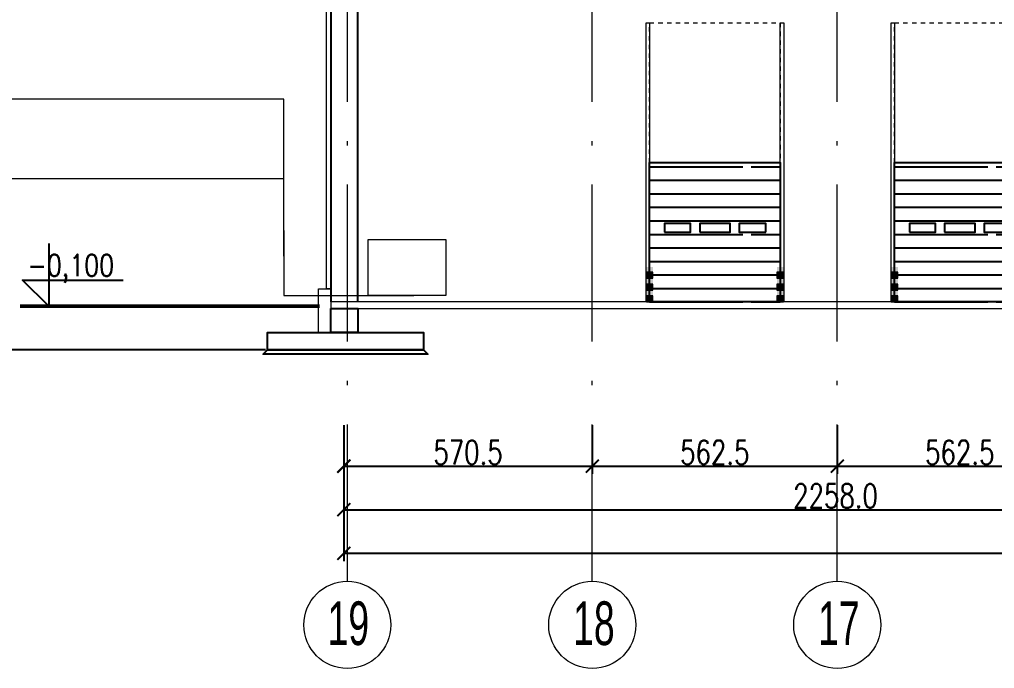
# Model space of a CAD drawing. Extents: x 6529560 to 6558080, y 5579316 to 5588131.
# Drawn here: x 6543714.84 to 6543737.23, y 5579476.55 to 5579491.43 of the extents above; entities that cross this region are included whole.
import ezdxf

# ---------------------------------------------------------------- set-up
doc = ezdxf.new("R2010")
doc.units = 0
doc.header["$MEASUREMENT"] = 0
doc.header["$PDSIZE"] = -5
for name, pattern in [('ACAD_ISO10W100', [18, 12, -3, 0, -3]), ('GR_HIDDEN', [0.004, 0.003, -0.001]), ('GR_SOLID', [0])]:
    doc.linetypes.add(name, pattern=pattern)
doc.layers.get('0').update_dxf_attribs({"color": 2, "linetype": 'CONTINUOUS', "lineweight": 5})
doc.layers.get('Defpoints').update_dxf_attribs({"linetype": 'CONTINUOUS'})
for name, color, linetype, lineweight in [('arch_opisy', 20, 'CONTINUOUS', 13), ('arch_osie', 181, 'CONTINUOUS', 5), ('arch_wymiary', 2, 'CONTINUOUS', 13), ('BODENPLATTE_N6', 3, 'GR_SOLID', 18), ('STRICHART_0_N4', 4, 'GR_SOLID', 50), ('STRICHART_5_N0', 6, 'GR_HIDDEN', 13), ('STUETZE_STL_N8', 91, 'GR_SOLID', 18), ('VERKEHR_N9', 7, 'GR_SOLID', 18), ('W_BETON_N6', 94, 'GR_SOLID', 18)]:
    doc.layers.add(name, color=color, linetype=linetype, lineweight=lineweight)
for name, color, linetype in [('arch_osie opisy', 1, 'CONTINUOUS'), ('KONS_KW_010T', 2, 'CONTINUOUS'), ('KONS_KW_301L', 1, 'CONTINUOUS'), ('STRICHART_0_N0', 5, 'CONTINUOUS'), ('T', 9, 'CONTINUOUS'), ('Wym', 1, 'CONTINUOUS'), ('Zb', 2, 'CONTINUOUS')]:
    doc.layers.add(name, color=color, linetype=linetype)
doc.styles.add('ROMAN', font='romans.shx', dxfattribs={"width": 0.8})
doc.styles.get("Standard").update_dxf_attribs({"font": 'arial.ttf', "width": 0.75})
doc.styles.add('styl1', font='romans.shx', dxfattribs={"width": 0.75})
doc.dimstyles.new('wymiary hala', dxfattribs={"dimtxt": 0.55, "dimasz": 0.3, "dimexe": 0.18, "dimexo": 0.0625, "dimgap": 0.04, "dimtad": 1, "dimtoh": 1, "dimdec": 1, "dimlfac": 100, "dimzin": 0, "dimdsep": 46, "dimtxsty": 'styl1', "dimblk": 'ARCHTICK', "dimcen": 0.09, "dimadec": 0, "dimazin": 0, "dimtfac": 1, "dimtdec": 1, "dimtofl": 0, "dimtmove": 0, "dimatfit": 3, "dimldrblk": 'ARCHTICK', "dimfxl": 1, "dimtolj": 1, "dimtzin": 0, "dimarcsym": 0})

# ---------------------------------------------------------------- blocks, each defined once
blk = doc.blocks.new('D797')
at = {"layer": 'STRICHART_0_N0'}
for p, q in [((-188.297, -431.746), (-186.156, -431.746)), ((-185.968, -431.746), (-185.297, -431.746)), ((-188.297, -432.056), (-185.968, -432.056)), ((-185.968, -432.056), (-185.297, -432.056)), ((-188.297, -432.366), (-185.968, -432.366)), ((-185.968, -432.366), (-185.297, -432.366)), ((-188.297, -432.676), (-185.968, -432.676)), ((-185.968, -432.676), (-185.297, -432.676)), ((-188.297, -432.986), (-185.968, -432.986)), ((-185.968, -432.986), (-185.297, -432.986)), ((-188.297, -433.296), (-186.156, -433.296)), ((-185.968, -433.296), (-185.297, -433.296)), ((-188.297, -433.606), (-185.968, -433.606)), ((-185.968, -433.606), (-185.297, -433.606)), ((-188.297, -433.916), (-185.968, -433.916)), ((-185.968, -433.916), (-185.297, -433.916)), ((-188.297, -434.226), (-185.968, -434.226)), ((-185.968, -434.226), (-185.297, -434.226)), ((-188.297, -434.536), (-185.968, -434.536)), ((-185.968, -434.536), (-185.297, -434.536)), ((-188.297, -434.846), (-186.156, -434.846)), ((-185.968, -434.846), (-185.297, -434.846))]:
    blk.add_line(p, q, dxfattribs=at)
blk = doc.blocks.new('A$C0FE45F58')
at = {"layer": 'STRICHART_0_N0', "extrusion": (0, 0, -1)}
blk.add_lwpolyline([(-1.5, 0), (1.5, 0), (1.5, 3.2), (-1.5, 3.2), (-1.5, 0)], dxfattribs=at)
at = {"layer": 'STRICHART_0_N0'}
for points in [[(-1.159, 1.6), (-0.56, 1.6), (-0.56, 1.8), (-1.159, 1.8), (-1.159, 1.6)], [(-0.35, 1.6), (0.35, 1.6), (0.35, 1.8), (-0.35, 1.8), (-0.35, 1.6)], [(1.169, 1.6), (1.169, 1.8), (0.56, 1.8), (0.56, 1.6), (1.169, 1.6)]]:
    blk.add_lwpolyline(points, dxfattribs=at)
at = {"layer": 'STRICHART_5_N0', "extrusion": (0, 0, -1)}
blk.add_lwpolyline([(-1.5, 3.2), (1.5, 3.2), (1.5, 6.4), (-1.5, 6.4), (-1.5, 3.2)], dxfattribs=at)
at = {"layer": 'STUETZE_STL_N8', "extrusion": (0, 0, -1)}
for points in [[(1.58, 0), (1.58, 6.4), (1.5, 6.4), (1.5, 0), (1.58, 0)], [(-1.58, 0), (-1.5, 0), (-1.5, 6.4), (-1.58, 6.4), (-1.58, 0)]]:
    blk.add_lwpolyline(points, dxfattribs=at)
at = {"layer": 'VERKEHR_N9'}
for points in [[(-1.425, 0.545), (-1.425, 0.682), (-1.575, 0.682), (-1.575, 0.545), (-1.425, 0.545)], [(-1.425, 0.545), (-1.425, 0.682), (-1.575, 0.682), (-1.575, 0.545), (-1.425, 0.545)], [(-1.425, 0.545), (-1.425, 0.682), (-1.575, 0.682), (-1.575, 0.545), (-1.425, 0.545)], [(1.575, 0.545), (1.575, 0.682), (1.425, 0.682), (1.425, 0.545), (1.575, 0.545)], [(1.575, 0.545), (1.575, 0.682), (1.425, 0.682), (1.425, 0.545), (1.575, 0.545)], [(1.575, 0.545), (1.575, 0.682), (1.425, 0.682), (1.425, 0.545), (1.575, 0.545)], [(1.575, 0.545), (1.575, 0.682), (1.425, 0.682), (1.425, 0.545), (1.575, 0.545)], [(-1.425, 0.273), (-1.425, 0.409), (-1.575, 0.409), (-1.575, 0.273), (-1.425, 0.273)], [(1.575, 0.273), (1.575, 0.409), (1.425, 0.409), (1.425, 0.273), (1.575, 0.273)], [(-1.425, 0), (-1.425, 0.136), (-1.575, 0.136), (-1.575, 0), (-1.425, 0)], [(1.575, 0), (1.575, 0.136), (1.425, 0.136), (1.425, 0), (1.575, 0)]]:
    blk.add_lwpolyline(points, dxfattribs=at)
at = {"layer": 'VERKEHR_N9', "color": 2}
for points in [[(-1.425, 0), (-1.425, 0.8), (-1.575, 0), (-1.575, 0.8)], [(1.575, 0), (1.575, 0.8), (1.425, 0), (1.425, 0.8)]]:
    blk.add_solid(points, dxfattribs=at)
at = {"layer": 'VERKEHR_N9', "color": 250}
for points in [[(-1.425, 0.545), (-1.425, 0.682), (-1.575, 0.545), (-1.575, 0.682)], [(-1.425, 0.545), (-1.425, 0.682), (-1.575, 0.545), (-1.575, 0.682)], [(-1.425, 0.545), (-1.425, 0.682), (-1.575, 0.545), (-1.575, 0.682)], [(-1.425, 0.545), (-1.425, 0.682), (-1.575, 0.545), (-1.575, 0.682)], [(1.575, 0.545), (1.575, 0.682), (1.425, 0.545), (1.425, 0.682)], [(1.575, 0.545), (1.575, 0.682), (1.425, 0.545), (1.425, 0.682)], [(1.575, 0.545), (1.575, 0.682), (1.425, 0.545), (1.425, 0.682)], [(1.575, 0.545), (1.575, 0.682), (1.425, 0.545), (1.425, 0.682)], [(-1.425, 0.273), (-1.425, 0.409), (-1.575, 0.273), (-1.575, 0.409)], [(1.575, 0.273), (1.575, 0.409), (1.425, 0.273), (1.425, 0.409)], [(-1.425, 0), (-1.425, 0.136), (-1.575, 0), (-1.575, 0.136)], [(1.575, 0), (1.575, 0.136), (1.425, 0), (1.425, 0.136)]]:
    blk.add_solid(points, dxfattribs=at)
at = {"layer": 'STRICHART_0_N0'}
blk.add_blockref('D797', (186.797, 434.846), dxfattribs=at)
blk = doc.blocks.new('_ArchTick')
at = {"color": 0, "linetype": 'ByBlock', "const_width": 0.15}
blk.add_lwpolyline([(-0.5, -0.5), (0.5, 0.5)], dxfattribs=at)
blk = doc.blocks.new('*D728')
at = {"layer": 'arch_wymiary', "color": 0, "lineweight": -2, "transparency": 16777216}
for p, q in [((6543722.285, 5579482.126), (6543722.285, 5579479.008)), ((6543823.615, 5579482.126), (6543823.615, 5579479.008)), ((6543722.285, 5579479.188), (6543823.615, 5579479.188))]:
    blk.add_line(p, q, dxfattribs=at)
at = {"layer": 'Defpoints', "color": 0, "transparency": 16777216}
for p in [(6543722.285, 5579482.188), (6543823.615, 5579482.188), (6543823.615, 5579479.188)]:
    blk.add_point(p, dxfattribs=at)
at = {"layer": 'arch_wymiary', "color": 0, "lineweight": -2, "transparency": 16777216, "xscale": 0.3, "yscale": 0.3, "zscale": 0.3, "rotation": 180}
blk.add_blockref('_ArchTick', (6543722.285, 5579479.188), dxfattribs=at)
at = {"layer": 'arch_wymiary', "color": 0, "lineweight": -2, "transparency": 16777216, "xscale": 0.3, "yscale": 0.3, "zscale": 0.3}
blk.add_blockref('_ArchTick', (6543823.615, 5579479.188), dxfattribs=at)
at = {"layer": 'arch_wymiary', "color": 0, "transparency": 16777216, "insert": (6543772.95, 5579479.503), "char_height": 0.55, "attachment_point": 5, "style": 'styl1'}
blk.add_mtext('\\A1;10133.0', dxfattribs=at)
blk = doc.blocks.new('*D729')
at = {"layer": 'arch_wymiary', "color": 0, "lineweight": -2, "transparency": 16777216}
for p, q in [((6543722.285, 5579482.126), (6543722.285, 5579480.008)), ((6543744.865, 5579482.126), (6543744.865, 5579480.008)), ((6543722.285, 5579480.188), (6543744.865, 5579480.188))]:
    blk.add_line(p, q, dxfattribs=at)
at = {"layer": 'Defpoints', "color": 0, "transparency": 16777216}
for p in [(6543722.285, 5579482.188), (6543744.865, 5579482.188), (6543744.865, 5579480.188)]:
    blk.add_point(p, dxfattribs=at)
at = {"layer": 'arch_wymiary', "color": 0, "lineweight": -2, "transparency": 16777216, "xscale": 0.3, "yscale": 0.3, "zscale": 0.3, "rotation": 180}
blk.add_blockref('_ArchTick', (6543722.285, 5579480.188), dxfattribs=at)
at = {"layer": 'arch_wymiary', "color": 0, "lineweight": -2, "transparency": 16777216, "xscale": 0.3, "yscale": 0.3, "zscale": 0.3}
blk.add_blockref('_ArchTick', (6543744.865, 5579480.188), dxfattribs=at)
at = {"layer": 'arch_wymiary', "color": 0, "transparency": 16777216, "insert": (6543733.575, 5579480.503), "char_height": 0.55, "attachment_point": 5, "style": 'styl1'}
blk.add_mtext('\\A1;2258.0', dxfattribs=at)
blk = doc.blocks.new('*D734')
at = {"layer": 'arch_wymiary', "color": 0, "lineweight": -2, "transparency": 16777216}
for p, q in [((6543722.285, 5579482.126), (6543722.285, 5579481.008)), ((6543727.99, 5579482.126), (6543727.99, 5579481.008)), ((6543722.285, 5579481.188), (6543727.99, 5579481.188))]:
    blk.add_line(p, q, dxfattribs=at)
at = {"layer": 'Defpoints', "color": 0, "transparency": 16777216}
for p in [(6543722.285, 5579482.188), (6543727.99, 5579482.188), (6543727.99, 5579481.188)]:
    blk.add_point(p, dxfattribs=at)
at = {"layer": 'arch_wymiary', "color": 0, "lineweight": -2, "transparency": 16777216, "xscale": 0.3, "yscale": 0.3, "zscale": 0.3, "rotation": 180}
blk.add_blockref('_ArchTick', (6543722.285, 5579481.188), dxfattribs=at)
at = {"layer": 'arch_wymiary', "color": 0, "lineweight": -2, "transparency": 16777216, "xscale": 0.3, "yscale": 0.3, "zscale": 0.3}
blk.add_blockref('_ArchTick', (6543727.99, 5579481.188), dxfattribs=at)
at = {"layer": 'arch_wymiary', "color": 0, "transparency": 16777216, "insert": (6543725.137, 5579481.503), "char_height": 0.55, "attachment_point": 5, "style": 'styl1'}
blk.add_mtext('\\A1;570.5', dxfattribs=at)
blk = doc.blocks.new('*D735')
at = {"layer": 'arch_wymiary', "color": 0, "lineweight": -2, "transparency": 16777216}
for p, q in [((6543727.99, 5579482.126), (6543727.99, 5579481.008)), ((6543733.615, 5579482.126), (6543733.615, 5579481.008)), ((6543727.99, 5579481.188), (6543733.615, 5579481.188))]:
    blk.add_line(p, q, dxfattribs=at)
at = {"layer": 'Defpoints', "color": 0, "transparency": 16777216}
for p in [(6543727.99, 5579482.188), (6543733.615, 5579482.188), (6543733.615, 5579481.188)]:
    blk.add_point(p, dxfattribs=at)
at = {"layer": 'arch_wymiary', "color": 0, "lineweight": -2, "transparency": 16777216, "xscale": 0.3, "yscale": 0.3, "zscale": 0.3, "rotation": 180}
blk.add_blockref('_ArchTick', (6543727.99, 5579481.188), dxfattribs=at)
at = {"layer": 'arch_wymiary', "color": 0, "lineweight": -2, "transparency": 16777216, "xscale": 0.3, "yscale": 0.3, "zscale": 0.3}
blk.add_blockref('_ArchTick', (6543733.615, 5579481.188), dxfattribs=at)
at = {"layer": 'arch_wymiary', "color": 0, "transparency": 16777216, "insert": (6543730.803, 5579481.503), "char_height": 0.55, "attachment_point": 5, "style": 'styl1'}
blk.add_mtext('\\A1;562.5', dxfattribs=at)
blk = doc.blocks.new('*D736')
at = {"layer": 'arch_wymiary', "color": 0, "lineweight": -2, "transparency": 16777216}
for p, q in [((6543733.615, 5579482.126), (6543733.615, 5579481.008)), ((6543739.24, 5579482.126), (6543739.24, 5579481.008)), ((6543733.615, 5579481.188), (6543739.24, 5579481.188))]:
    blk.add_line(p, q, dxfattribs=at)
at = {"layer": 'Defpoints', "color": 0, "transparency": 16777216}
for p in [(6543733.615, 5579482.188), (6543739.24, 5579482.188), (6543739.24, 5579481.188)]:
    blk.add_point(p, dxfattribs=at)
at = {"layer": 'arch_wymiary', "color": 0, "lineweight": -2, "transparency": 16777216, "xscale": 0.3, "yscale": 0.3, "zscale": 0.3, "rotation": 180}
blk.add_blockref('_ArchTick', (6543733.615, 5579481.188), dxfattribs=at)
at = {"layer": 'arch_wymiary', "color": 0, "lineweight": -2, "transparency": 16777216, "xscale": 0.3, "yscale": 0.3, "zscale": 0.3}
blk.add_blockref('_ArchTick', (6543739.24, 5579481.188), dxfattribs=at)
at = {"layer": 'arch_wymiary', "color": 0, "transparency": 16777216, "insert": (6543736.428, 5579481.503), "char_height": 0.55, "attachment_point": 5, "style": 'styl1'}
blk.add_mtext('\\A1;562.5', dxfattribs=at)

msp = doc.modelspace()

# ---------------------------------------------------------------- linework, layer by layer
at = {"layer": 'arch_opisy'}
for points, elevation in [([(6543720.9074, 5579486.904), (6543720.9074, 5579489.604), (6543711.7616, 5579489.604)], -7.3312), ([(6543720.9074, 5579486.004), (6543720.9074, 5579487.7815), (6543711.7616, 5579487.7815)], -7.3312), ([(6543720.9074, 5579486.5965), (6543720.9074, 5579485.1031), (6543723.8928, 5579485.1031)], -7.2944)]:
    msp.add_lwpolyline(points, dxfattribs=dict(at, elevation=elevation))
at = {"layer": 'arch_opisy', "elevation": -7.2944}
msp.add_lwpolyline([(6543722.8406, 5579486.3882), (6543724.6305, 5579486.3882), (6543724.6305, 5579485.1031), (6543722.8406, 5579485.1031)], close=True, dxfattribs=at)
at = {"layer": 'arch_osie', "linetype": 'ACAD_ISO10W100', "ltscale": 0.3, "extrusion": (8.0265e-10, -4.94832e-09, 1), "elevation": 0}
for points in [[(6543722.3652, 5579478.5458), (6543722.3652, 5579500.3799)], [(6543727.9902, 5579478.5458), (6543727.9902, 5579500.3799)], [(6543733.6152, 5579478.5458), (6543733.6152, 5579500.3799)]]:
    msp.add_lwpolyline(points, dxfattribs=at)
at = {"layer": 'arch_osie'}
for centre in [(6543722.3652, 5579477.5458, 6.5405), (6543727.9902, 5579477.5458, 6.5405), (6543733.6152, 5579477.5458, 6.5405)]:
    msp.add_circle(centre, 1, dxfattribs=at)
at = {"layer": 'BODENPLATTE_N6'}
for points in [[(6543812.6145, 5579484.8049), (6543823.9152, 5579484.8049), (6543823.9152, 5579484.9549), (6543721.9847, 5579484.9549)], [(6543721.9847, 5579484.9549), (6543721.9847, 5579484.8049), (6543812.3745, 5579484.8049)]]:
    msp.add_lwpolyline(points, dxfattribs=at)
at = {"layer": 'KONS_KW_301L', "elevation": -0.0145}
msp.add_lwpolyline([(6543715.5129, 5579486.2923), (6543715.5129, 5579484.8549), (6543714.9031, 5579485.4559), (6543717.2188, 5579485.4559)], dxfattribs=at)
at = {"layer": 'STRICHART_0_N4'}
msp.add_line((6543721.7247, 5579484.8547, -7.3312), (6543714.855, 5579484.8549, -0.0145), dxfattribs=at)
at = {"layer": 'T', "elevation": 13.8651}
msp.add_lwpolyline([(6543724.1152, 5579483.8549), (6543724.2152, 5579483.7549), (6543720.4348, 5579483.7549), (6543720.5348, 5579483.8549), (6543724.1152, 5579483.8549)], dxfattribs=at)
at = {"layer": 'W_BETON_N6', "elevation": -7.2944}
for points in [[(6543721.9848, 5579485.2549), (6543721.8848, 5579485.2549), (6543721.8848, 5579497.4549), (6543721.9848, 5579497.4549)], [(6543721.9846, 5579484.2549), (6543721.7046, 5579484.2549), (6543721.7048, 5579485.2549), (6543721.9848, 5579485.2549)]]:
    msp.add_lwpolyline(points, close=True, dxfattribs=at)
at = {"layer": 'Wym'}
msp.add_line((6543720.4848, 5579483.8549, -6.555), (6543711.3271, 5579483.8549, -6.555), dxfattribs=at)
at = {"layer": 'Zb'}
msp.add_lwpolyline([(6543722.6079, 5579484.9549), (6543722.6079, 5579496.1249), (6543721.9848, 5579496.1249), (6543721.9848, 5579484.9549)], dxfattribs=at)
at = {"layer": 'Zb', "extrusion": (0, 0, -1)}
msp.add_lwpolyline([(-6543721.9846, 5579484.8049), (-6543722.6084, 5579484.8049), (-6543722.6084, 5579484.2549), (-6543721.9846, 5579484.2549), (-6543721.9846, 5579484.8049)], dxfattribs=at)
at = {"layer": 'Zb', "elevation": 13.8651}
msp.add_lwpolyline([(6543724.1152, 5579483.8549), (6543720.5348, 5579483.8549), (6543720.5348, 5579484.2549), (6543724.1152, 5579484.2549)], close=True, dxfattribs=at)

# ---------------------------------------------------------------- block references
at = {"layer": 'arch_wymiary'}
for p in [(6543730.8058, 5579484.9549, 0.0592), (6543736.4308, 5579484.9549, -7.2062)]:
    msp.add_blockref('A$C0FE45F58', p, dxfattribs=at)

# ---------------------------------------------------------------- texts
at = {"layer": 'arch_osie opisy', "char_height": 1, "width": 1.5, "attachment_point": 1}
for s, insert in [('{\\fArial Narrow|b0|i0|c238|p34;19}', (6543721.911, 5579478.0839, 6.5405)), ('\\pt1;{\\fArial Narrow|b0|i0|c238|p34;18}', (6543727.5482, 5579478.0839, 6.5405)), ('{\\fArial Narrow|b0|i0|c238|p34;17}', (6543733.1731, 5579478.0839, 6.5405))]:
    msp.add_mtext(s, dxfattribs=dict(at, insert=insert))
at = {"layer": 'KONS_KW_010T', "style": 'ROMAN', "width": 0.8}
msp.add_text('-0,100', height=0.5, dxfattribs=at).set_placement((6543715.0211, 5579485.5431, -0.0145))

# ---------------------------------------------------------------- dimensions: what is measured, and where the dimension line sits
at = {"layer": 'arch_wymiary'}
for base, p1, p2, picture, middle in [((6543823.6152, 5579479.1883), (6543722.2848, 5579482.1883, 6.5036), (6543823.6152, 5579482.1883, 6.5405), '*D728', (6543772.95, 5579479.5033)), ((6543744.8652, 5579480.1883), (6543722.2848, 5579482.1883, -0.0369), (6543744.8652, 5579482.1883, 6.5405), '*D729', (6543733.575, 5579480.5033)), ((6543727.9902, 5579481.1883), (6543722.2848, 5579482.1883, -0.0369), (6543727.9902, 5579482.1883, 6.5405), '*D734', (6543725.1375, 5579481.5033))]:
    dim = msp.add_linear_dim(base=base, p1=p1, p2=p2, dimstyle='wymiary hala', dxfattribs=at)
    dim.commit()
    dim.dimension.update_dxf_attribs({"geometry": picture, "text_midpoint": middle})
for base, p1, p2, picture, middle in [((6543733.6152, 5579481.1883), (6543727.9902, 5579482.1883, 6.5405), (6543733.6152, 5579482.1883, 6.5405), '*D735', (6543730.8027, 5579481.5033)), ((6543739.2402, 5579481.1883), (6543733.6152, 5579482.1883, 6.5405), (6543739.2402, 5579482.1883, 6.5405), '*D736', (6543736.4277, 5579481.5033))]:
    dim = msp.add_linear_dim(base=base, p1=p1, p2=p2, dimstyle='wymiary hala', override={"dimtmove": 1}, dxfattribs=at)
    dim.commit()
    dim.dimension.update_dxf_attribs({"geometry": picture, "text_midpoint": middle})

doc.saveas('drawing.dxf')
